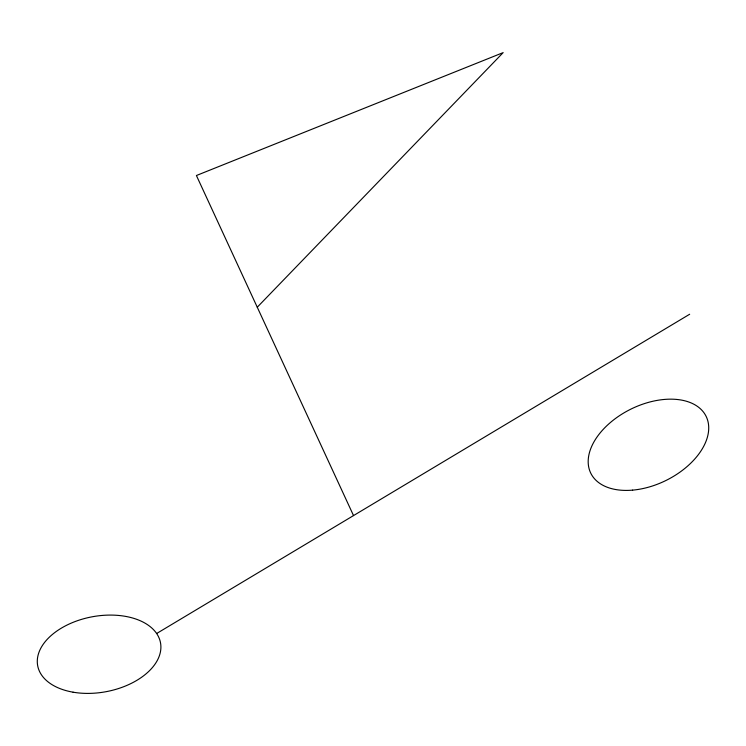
<?xml version="1.0" encoding="UTF-8"?>
<svg xmlns="http://www.w3.org/2000/svg" width="746" height="746" viewBox="0 0 746 746"><rect width="100%" height="100%" fill="white"/><g stroke="black" fill="none" stroke-linecap="round" stroke-linejoin="round"><path stroke-width="1.12" d="M257.258 307.212L503.168 52.612L196.412 175.515L353.529 515.589M156.632 633.522L689.668 314.243M632.617 490.131A64.305 39.762 -26.3 0 0 706.732 417.695A64.305 39.762 -26.3 0 0 605.994 426.535A64.305 39.762 -26.3 0 0 632.617 490.131M73.071 692.185A62.468 38.083 -10.6 0 0 160.66 643.695A62.468 38.083 -10.6 0 0 63.578 626.864A62.468 38.083 -10.6 0 0 73.071 692.185"/></g></svg>
